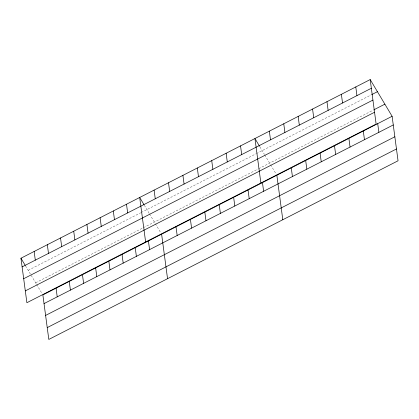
<?xml version="1.0" encoding="UTF-8"?>
<svg xmlns="http://www.w3.org/2000/svg" width="419" height="419" viewBox="0 0 419 419"><rect width="100%" height="100%" fill="white"/><g stroke="black" fill="none" stroke-linecap="round" stroke-linejoin="round"><path stroke-width="0.31" stroke-dasharray="2.1 1.57" d="M28.183 270.328L140.616 212.821M141.187 212.527L255.836 153.883M256.412 153.59L371.087 94.93M35.636 282.809L142.905 227.941M143.481 227.648L258.104 169.014M258.68 168.721L373.355 110.061M259.874 146.786L264.447 154.438M264.766 154.983L270.286 164.222M270.616 164.772L276.205 174.131M144.293 205.19L149.195 213.391M149.52 213.931L155.035 223.175M155.365 223.725L160.954 233.084M25.554 265.924L36.291 283.909M36.621 284.464L42.209 293.824"/><path stroke-width="0.63" d="M370.192 79.573L376.131 124.076L26.889 302.717L20.95 258.219L370.192 79.573L392.111 116.283L398.05 160.781L48.808 339.427L42.869 294.924L392.111 116.283M22.107 266.898L371.349 88.257M371.663 94.636L377.425 91.688M23.684 278.719L372.931 100.078M373.931 109.768L384.878 104.169M25.313 290.896L374.555 112.255M44.026 303.607L393.268 124.962M45.603 315.423L394.85 136.783M47.232 327.606L396.474 148.96M259.544 146.236L254.941 138.527L260.88 183.03M143.968 204.634L139.695 197.48L145.629 241.983M20.95 258.219L25.224 265.374M377.708 123.652L378.865 132.331M363.299 131.021L364.457 139.7M355.789 86.943L356.946 95.626M348.891 138.39L350.054 147.069M341.38 94.312L342.538 102.995M334.488 145.76L335.645 154.438M326.977 101.681L328.135 110.365M320.079 153.129L321.237 161.807M312.569 109.05L313.726 117.734M305.676 160.493L306.834 169.176M298.16 116.419L299.318 125.103M291.268 167.862L292.425 176.546M283.757 123.788L284.915 132.472M276.859 175.231L282.799 219.734M269.349 131.157L270.506 139.841M262.456 182.6L263.614 191.284M248.048 189.969L249.205 198.653M240.537 145.896L241.695 154.58M233.645 197.339L234.802 206.022M226.129 153.265L227.287 161.949M219.237 204.708L220.394 213.391M211.726 160.634L212.883 169.318M204.828 212.077L205.991 220.761M197.318 168.003L198.475 176.687M190.425 219.446L191.583 228.13M182.909 175.372L184.072 184.056M176.017 226.815L177.174 235.499M168.506 182.742L169.664 191.42M161.614 234.184L167.548 278.687M154.098 190.111L155.255 198.789M148.42 240.935L149.578 249.614M135.222 247.681L136.385 256.365M126.501 204.226L127.659 212.91M122.029 254.433L123.191 263.111M113.308 210.977L114.466 219.656M108.835 261.178L109.998 269.862M100.11 217.723L101.272 226.407M95.642 267.93L96.799 276.608M86.916 224.474L88.079 233.158M82.449 274.675L83.606 283.359M73.723 231.22L74.881 239.904M69.255 281.427L70.413 290.11M60.53 237.971L61.687 246.655M56.062 288.172L57.22 296.856M47.337 244.722L48.494 253.401M34.143 251.468L35.301 260.152"/></g></svg>
